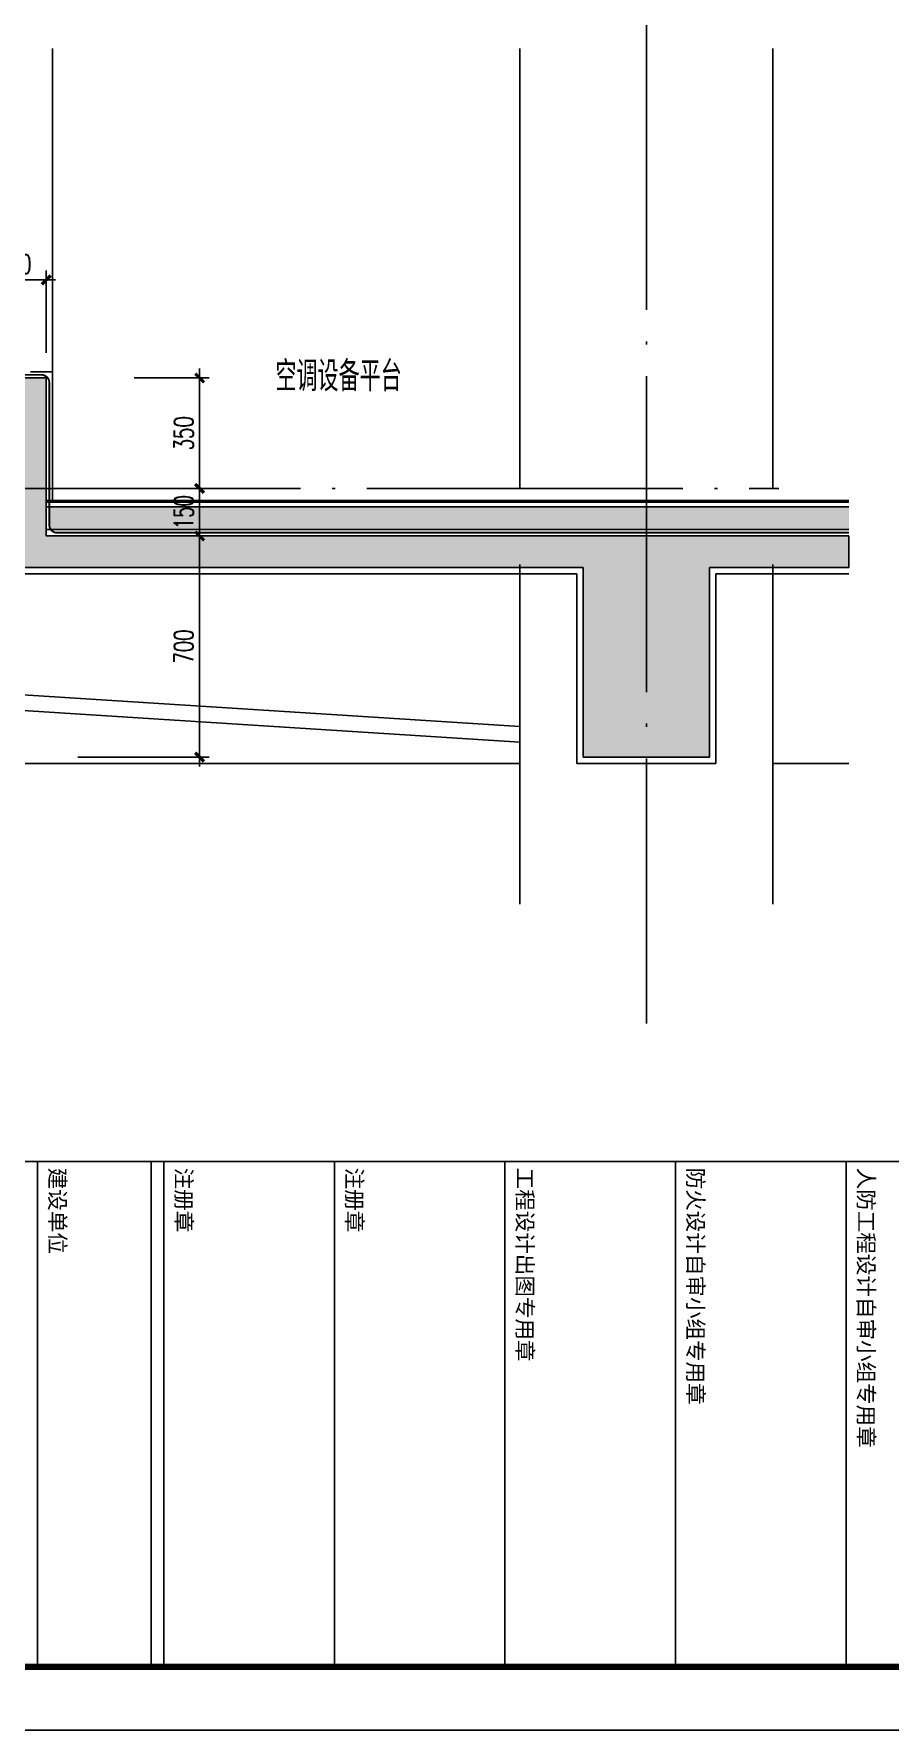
# Model space of a CAD drawing. Extents: x 1980812 to 2578970, y -669191 to 284498.
# Drawn here: x 2375185 to 2377895, y -408322 to -402952 of the extents above; entities that cross this region are included whole.
import ezdxf

# ---------------------------------------------------------------- set-up
doc = ezdxf.new("R2010")
doc.units = 0
doc.header["$LTSCALE"] = 1000
doc.header["$MEASUREMENT"] = 0
doc.linetypes.add('DASH', pattern=[0.35, 0.25, -0.1])
doc.linetypes.add('DOTE', pattern=[2.42, 2, -0.2, 0.02, -0.2])
for name, color, linetype in [('A-SECT-MBND-FINE', 252, 'Continuous'), ('dote', 1, 'DOTE'), ('TK', 1, 'Continuous'), ('WALL', 4, 'Continuous'), ('公共文字', 7, 'Continuous'), ('可见看线', 63, 'Continuous'), ('柱墙填充', 181, 'Continuous'), ('详细标注', 231, 'Continuous'), ('防水卷材', 6, 'DASH'), ('面层', 31, 'Continuous')]:
    doc.layers.add(name, color=color, linetype=linetype)
doc.styles.add('DIM_FONT', font='SIMPLEX', dxfattribs={"width": 0.7, "bigfont": 'GBCBIG'})
doc.styles.add('HZTXTW', font='txtw.shx', dxfattribs={"width": 0.6, "bigfont": 'hztxtw.shx'})
doc.styles.add('SONGTI', font='NSimSun.ttf', dxfattribs={"width": 1.1})
doc.dimstyles.new('DIMN20', dxfattribs={"dimscale": 0.2, "dimtxt": 300, "dimasz": 1, "dimexe": 150, "dimexo": 0, "dimgap": 100, "dimtad": 1, "dimdec": 0, "dimzin": 0, "dimdsep": 46, "dimtxsty": 'DIM_FONT', "dimblk1": '_DIMX', "dimblk2": '_DIMX', "dimsah": 1, "dimcen": 0.09, "dimclrd": 256, "dimclre": 256, "dimclrt": 7, "dimadec": 0, "dimazin": 0, "dimtfac": 1, "dimtdec": 0, "dimtix": 1, "dimtmove": 2, "dimatfit": 3, "dimldrblk": '_DIMX', "dimfxl": 150, "dimtolj": 1, "dimtzin": 0, "dimarcsym": 0})

# ---------------------------------------------------------------- blocks, each defined once
blk = doc.blocks.new('_DIMX')
blk.add_line((-150, 0), (150, 0))
at = {"const_width": 50}
blk.add_lwpolyline([(-70, -70), (70, 70)], dxfattribs=at)
blk = doc.blocks.new('*D2480')
at = {"layer": 'Defpoints', "color": 0, "transparency": 16777216}
for p in [(2375323.3, -404541.5), (2375323.3, -405241.5, 0), (2375709.1, -405241.5)]:
    blk.add_point(p, dxfattribs=at)
at = {"layer": '详细标注', "lineweight": -2, "transparency": 16777216}
for p, q in [((2375323.3, -404541.5), (2375739.1, -404541.5)), ((2375709.1, -404541.7), (2375709.1, -405241.3)), ((2375323.3, -405241.5), (2375739.1, -405241.5))]:
    blk.add_line(p, q, dxfattribs=at)
at = {"layer": '详细标注', "lineweight": -2, "transparency": 16777216, "xscale": 0.2, "yscale": 0.2, "zscale": 0.2}
for p, rotation in [((2375709.1, -404541.5), 90), ((2375709.1, -405241.5), 270)]:
    blk.add_blockref('_DIMX', p, dxfattribs=dict(at, rotation=rotation))
at = {"layer": '详细标注', "color": 7, "transparency": 16777216, "insert": (2375659.1, -404891.5), "char_height": 60, "attachment_point": 5, "rotation": 90, "style": 'DIM_FONT'}
blk.add_mtext('\\A1;700', dxfattribs=at)
blk = doc.blocks.new('*D2484')
at = {"layer": 'Defpoints', "color": 0, "transparency": 16777216}
for p in [(2375223.4, -403731.2), (2375023.4, -403961.5), (2375223.4, -403961.5, 0)]:
    blk.add_point(p, dxfattribs=at)
at = {"layer": '详细标注', "lineweight": -2, "transparency": 16777216}
for p, q in [((2375023.4, -403961.5), (2375023.4, -403701.2)), ((2375023.6, -403731.2), (2375223.2, -403731.2)), ((2375223.4, -403961.5), (2375223.4, -403701.2))]:
    blk.add_line(p, q, dxfattribs=at)
at = {"layer": '详细标注', "lineweight": -2, "transparency": 16777216, "xscale": 0.2, "yscale": 0.2, "zscale": 0.2, "rotation": 180}
blk.add_blockref('_DIMX', (2375023.4, -403731.2), dxfattribs=at)
at = {"layer": '详细标注', "lineweight": -2, "transparency": 16777216, "xscale": 0.2, "yscale": 0.2, "zscale": 0.2}
blk.add_blockref('_DIMX', (2375223.4, -403731.2), dxfattribs=at)
at = {"layer": '详细标注', "color": 7, "transparency": 16777216, "insert": (2375123.4, -403681.2), "char_height": 60, "attachment_point": 5, "style": 'DIM_FONT'}
blk.add_mtext('\\A1;200', dxfattribs=at)
blk = doc.blocks.new('*D2485')
at = {"layer": 'Defpoints', "color": 0, "transparency": 16777216}
for p in [(2375501.6, -404041.5, 0), (2375501.6, -404391.5, 0), (2375709.1, -404391.5)]:
    blk.add_point(p, dxfattribs=at)
at = {"layer": '详细标注', "lineweight": -2, "transparency": 16777216}
for p, q in [((2375501.6, -404041.5), (2375739.1, -404041.5)), ((2375709.1, -404041.7), (2375709.1, -404391.3)), ((2375501.6, -404391.5), (2375739.1, -404391.5))]:
    blk.add_line(p, q, dxfattribs=at)
at = {"layer": '详细标注', "lineweight": -2, "transparency": 16777216, "xscale": 0.2, "yscale": 0.2, "zscale": 0.2}
for p, rotation in [((2375709.1, -404041.5), 90), ((2375709.1, -404391.5), 270)]:
    blk.add_blockref('_DIMX', p, dxfattribs=dict(at, rotation=rotation))
at = {"layer": '详细标注', "color": 7, "transparency": 16777216, "insert": (2375659.1, -404216.5), "char_height": 60, "attachment_point": 5, "rotation": 90, "style": 'DIM_FONT'}
blk.add_mtext('\\A1;350', dxfattribs=at)
blk = doc.blocks.new('*D2486')
at = {"layer": 'Defpoints', "color": 0, "transparency": 16777216}
for p in [(2375709.1, -404391.1), (2375709.1, -404541.5), (2375709.1, -404541.5)]:
    blk.add_point(p, dxfattribs=at)
at = {"layer": '详细标注', "lineweight": -2, "transparency": 16777216}
for p, q in [((2375709.1, -404391.1), (2375679.1, -404391.1)), ((2375709.1, -404391.3), (2375709.1, -404541.3)), ((2375709.1, -404541.5), (2375679.1, -404541.5))]:
    blk.add_line(p, q, dxfattribs=at)
at = {"layer": '详细标注', "lineweight": -2, "transparency": 16777216, "xscale": 0.2, "yscale": 0.2, "zscale": 0.2}
for p, rotation in [((2375709.1, -404391.1), 90), ((2375709.1, -404541.5), 270)]:
    blk.add_blockref('_DIMX', p, dxfattribs=dict(at, rotation=rotation))
at = {"layer": '详细标注', "color": 7, "transparency": 16777216, "insert": (2375659.1, -404466.3), "char_height": 60, "attachment_point": 5, "rotation": 90, "style": 'DIM_FONT'}
blk.add_mtext('\\A1;150', dxfattribs=at)
blk = doc.blocks.new('A$C1472361E')
at = {"layer": '公共文字', "style": 'HZTXTW', "width": 0.7}
blk.add_text('空调设备平台', height=95.26, rotation=360, dxfattribs=at).set_placement((-206.9, 63.3, 0))

msp = doc.modelspace()

# ---------------------------------------------------------------- hatches: boundary and pattern name
at = {"layer": '柱墙填充'}
h = msp.add_hatch(dxfattribs=at)
h.set_pattern_fill('钢筋混凝土', color=256, scale=20)
h.set_pattern_definition([(45, (2370911.64, -516896.19), (-35.35534, 35.35534), []), (50, (2370911.64, -516896.19), (143.45204, -12.55043), [15, -165]), (355, (2370911.64, -516896.19), (-27.75027, 150.43843), [12, -132]), (100.4514, (2370923.6, -516897.24), (115.70188, 137.8879), [12.74804, -140.22842]), (46.1842, (2370911.64, -516856.2), (213.4482, -33.1038), [22.5, -247.5]), (96.6356, (2370929.43, -516858.95), (186.93254, 194.82357), [19.12206, -210.3426]), (351.1842, (2370911.64, -516856.2), (186.9324, 194.8237), [18, -198]), (21, (2370931.64, -516866.19), (119.38141, -80.52378), [15, -165]), (326, (2370931.64, -516866.19), (48.66307, 145.03), [12, -132]), (71.4514, (2370941.59, -516872.9), (168.04453, 64.5061), [12.74804, -140.22842]), (37.5, (2370911.64, -516896.19), (2.43197, 66.57877), [0, -130.4, 0, -134, 0, -132.5]), (7.5, (2370911.64, -516896.19), (52.613907, 78.882342), [0, -76.4, 0, -127.4, 0, -50.5]), (327.5, (2370867.04, -516896.19), (106.764487, -4.510974), [0, -50, 0, -156, 0, -207]), (317.5, (2370847.04, -516896.19), (116.637234, 20.021), [0, -65, 0, -103.6, 0, -147])])
h.paths.add_polyline_path([(2373753.4, -404041.5), (2373853.4, -404041.5), (2373853.4, -404741.5), (2374353.4, -404741.5), (2374353.4, -403891.5), (2374473.4, -403891.5), (2374473.4, -404541.5), (2375023.4, -404541.5), (2375023.4, -404041.5), (2375223.4, -404041.5), (2375223.4, -404541.5), (2377764.5, -404541.5), (2377764.5, -404641.5), (2377323.4, -404641.5), (2377323.4, -405241.5), (2376923.4, -405241.5), (2376923.4, -404641.5), (2374603.4, -404641.5), (2374603.4, -405241.5), (2374353.4, -405241.5), (2374353.4, -404841.5), (2373903.4, -404841.5), (2373903.4, -405241.5), (2373753.4, -405241.5)])
h = msp.add_hatch(dxfattribs=at)
h.set_pattern_fill('混凝土', color=256, scale=10)
h.set_pattern_definition([(50, (2370911.64, -516896.19), (71.726018, -6.275213), [7.5, -82.5]), (355, (2370911.64, -516896.19), (-13.875133, 75.219213), [6, -66]), (100.4514, (2370917.62, -516896.715), (57.85094, 68.943954), [6.37402, -70.11421]), (46.1842, (2370911.64, -516876.19), (106.724105, -16.5519), [11.25, -123.75]), (96.6356, (2370920.54, -516877.57), (93.46627, 97.41179), [9.56103, -105.1713]), (351.1842, (2370911.64, -516876.19), (93.46619, 97.41186), [9, -99]), (21, (2370921.64, -516881.19), (59.690705, -40.26189), [7.5, -82.5]), (326, (2370921.64, -516881.19), (24.331533, 72.515005), [6, -66]), (71.4514, (2370926.616, -516884.55), (84.022263, 32.25305), [6.37402, -70.11421]), (37.5, (2370911.642, -516896.192), (1.2159855, 33.2893854), [0, -65.2, 0, -67, 0, -66.25]), (7.5, (2370911.64, -516896.192), (26.306954, 39.441171), [0, -38.2, 0, -63.7, 0, -25.25]), (327.5, (2370889.342, -516896.192), (53.3822436, -2.255487), [0, -25, 0, -78, 0, -103.5]), (317.5, (2370879.34, -516896.19), (58.318617, 10.010498), [0, -32.5, 0, -51.8, 0, -73.5])])
h.paths.add_polyline_path([(2374343.4, -404391.5), (2374333.4, -404391.5), (2374333.4, -404608.7), (2374128.4, -404608.7), (2374128.4, -404721.4), (2374318.4, -404721.4, 0.414214), (2374343.4, -404696.4)])
h.paths.add_polyline_path([(2374078.4, -404608.7), (2373873.4, -404608.7), (2373873.4, -404391.5), (2373863.4, -404391.5), (2373863.4, -404696.4, 0.414214), (2373888.4, -404721.4), (2374078.4, -404721.4)])
h.paths.add_polyline_path([(2375013.4, -404391.5), (2375003.4, -404391.5), (2375003.4, -404401.5), (2374493.4, -404401.5), (2374493.4, -404391.5), (2374483.4, -404391.5), (2374483.4, -404506.5, 0.414214), (2374508.4, -404531.5), (2374988.4, -404531.5, 0.414214), (2375013.4, -404506.5)])
h.paths.add_polyline_path([(2377123.4, -404449.2), (2375233.4, -404449.2), (2375233.4, -404506.5, 0.162279), (2375238.4, -404521.5), (2377123.4, -404521.5)])
h.paths.add_polyline_path([(2377764.5, -404449.2), (2377123.4, -404449.2), (2377123.4, -404521.5), (2377764.5, -404521.5)])

# ---------------------------------------------------------------- linework, layer by layer
at = {"layer": 'A-SECT-MBND-FINE'}
for p, q in [((2377523.4, -405707), (2377523.4, -404631.5)), ((2376923.4, -405241.5, 0), (2377323.4, -405241.5, 0))]:
    msp.add_line(p, q, dxfattribs=at)
at = {"layer": 'dote', "linetype": 'DOTE', "ltscale": 0.5}
for p, q in [((2377123.4, -400405.8, 0), (2377123.4, -406085)), ((2372608.8, -404391.5), (2377543, -404391.5, 0))]:
    msp.add_line(p, q, dxfattribs=at)
at = {"layer": 'TK'}
for p, q in [((2372475.9, -406522), (2383955.9, -406522)), ((2372475.9, -406522), (2383955.9, -406522)), ((2375195.9, -406522), (2375195.9, -408122)), ((2375555.9, -406522), (2375555.9, -408122)), ((2375555.9, -406522), (2375555.9, -408122)), ((2375555.9, -406522), (2375555.9, -408122)), ((2375555.9, -406522), (2375555.9, -408122)), ((2375555.9, -406522), (2375555.9, -408122)), ((2375595.9, -406522), (2375595.9, -408122)), ((2376135.9, -406522), (2376135.9, -408122)), ((2376675.9, -406522), (2376675.9, -408122)), ((2377215.9, -406522), (2377215.9, -408122)), ((2377755.9, -406522), (2377755.9, -408122)), ((2372475.9, -408122), (2383955.9, -408122))]:
    msp.add_line(p, q, dxfattribs=at)
msp.add_lwpolyline([(2384155.9, -391502), (2384155.9, -408322), (2372275.9, -408322), (2372275.9, -391502)], close=True, dxfattribs=at)
at = {"layer": 'TK', "const_width": 20}
msp.add_lwpolyline([(2372475.9, -408122), (2383955.9, -408122), (2383955.9, -392002), (2372475.9, -392002)], close=True, dxfattribs=at)
at = {"layer": 'WALL'}
for p, q in [((2375023.4, -404041.5), (2375223.4, -404041.5)), ((2375223.4, -404041.5), (2375023.4, -404041.5)), ((2375023.4, -404041.5), (2375223.4, -404041.5)), ((2375223.4, -404041.5, 0), (2375223.4, -404541.5, 0)), ((2375223.4, -404541.5), (2375223.4, -404041.5)), ((2375223.4, -404041.5), (2375223.4, -404541.5)), ((2375223.4, -404541.5, 0), (2377764.5, -404541.5, 0)), ((2377764.5, -404541.5), (2375223.4, -404541.5)), ((2375223.4, -404541.5), (2377764.5, -404541.5)), ((2377764.5, -404541.5), (2377764.5, -404641.5)), ((2374603.4, -404641.5), (2376923.4, -404641.5)), ((2376923.4, -404641.5), (2374603.4, -404641.5)), ((2375223.4, -404641.5, 0), (2376923.4, -404641.5)), ((2376923.4, -404641.5), (2376923.4, -405241.5)), ((2376923.4, -405241.5), (2376923.4, -404641.5)), ((2377323.4, -404641.5), (2377764.5, -404641.5)), ((2377323.4, -405241.5), (2377323.4, -404641.5)), ((2377323.4, -404641.5), (2377764.5, -404641.5)), ((2377764.5, -404641.5), (2377323.4, -404641.5)), ((2377323.4, -404641.5), (2377323.4, -405241.5)), ((2376923.4, -405241.5), (2377323.4, -405241.5)), ((2377323.4, -405241.5), (2376923.4, -405241.5))]:
    msp.add_line(p, q, dxfattribs=at)
msp.add_lwpolyline([(2376923.4, -404641.5), (2376923.4, -405241.5), (2377323.4, -405241.5), (2377323.4, -404641.5)], dxfattribs=at)
at = {"layer": '可见看线'}
for p, q in [((2376723.4, -404391.5), (2376723.4, -402998.6)), ((2377523.4, -404391.5), (2377523.4, -402998.6)), ((2376723.4, -405707), (2376723.4, -404631.5)), ((2373933.4, -405261.5, 0), (2376723.4, -405261.5, 0)), ((2377523.4, -405261.5, 0), (2377764.5, -405261.5, 0))]:
    msp.add_line(p, q, dxfattribs=at)
at = {"layer": '防水卷材', "ltscale": 0.3, "const_width": 6, "elevation": 0}
msp.add_lwpolyline([(2377764.5, -404531.5), (2375258.4, -404531.5, -0.414214), (2375233.4, -404506.5), (2375233.4, -404056.5, 0.414214), (2375208.4, -404031.5), (2375043.4, -404031.9)], format="xyb", dxfattribs=at)
at = {"layer": '面层'}
for p, q in [((2375243.4, -404429.2, 0), (2375243.4, -402998.6, 0)), ((2375223.4, -404429.2, 0), (2377764.5, -404429.2, 0)), ((2375223.4, -404434.2, 0), (2377764.5, -404434.2, 0)), ((2375223.4, -404449.2, 0), (2377764.5, -404449.2, 0)), ((2375223.4, -404521.5, 0), (2377764.5, -404521.5, 0)), ((2374623.4, -404661.5), (2376903.4, -404661.5)), ((2376903.4, -404661.5), (2376903.4, -405261.5)), ((2377343.4, -405261.5), (2377343.4, -404661.5)), ((2377343.4, -404661.5), (2377764.5, -404661.5)), ((2374175.1, -404982), (2376723.4, -405144.4)), ((2374171.9, -405031.9, 0), (2376723.4, -405194.5, 0)), ((2376903.4, -405261.5), (2377343.4, -405261.5))]:
    msp.add_line(p, q, dxfattribs=at)
msp.add_lwpolyline([(2375243.4, -404021.5), (2375173.4, -404021.5)], dxfattribs=at)

# ---------------------------------------------------------------- block references
at = {"layer": '详细标注'}
msp.add_blockref('A$C1472361E', (2376156, -404146.7), dxfattribs=at)

# ---------------------------------------------------------------- texts
at = {"layer": 'TK', "style": 'SONGTI'}
for s, p in [('建设单位', (2375234.2, -406541.5)), ('注册章', (2375634.2, -406541.5)), ('注册章', (2376174.2, -406541.5)), ('工程设计出图专用章', (2376714.2, -406541.5)), ('人防工程设计自审小组专用章', (2377794.2, -406541.5)), ('防火设计自审小组专用章', (2377254.2, -406541.5))]:
    msp.add_text(s, height=50, rotation=270, dxfattribs=at).set_placement(p)

# ---------------------------------------------------------------- dimensions: what is measured, and where the dimension line sits
at = {"layer": '详细标注'}
dim = msp.add_linear_dim(base=(2375223.4, -403731.2), p1=(2375023.4, -403961.5), p2=(2375223.4, -403961.5, 0), dimstyle='DIMN20', dxfattribs=at)
dim.commit()
dim.dimension.update_dxf_attribs({"geometry": '*D2484', "text_midpoint": (2375123.4, -403681.2)})
for base, p1, p2, picture, middle in [((2375709.1, -404391.5), (2375501.6, -404041.5, 0), (2375501.6, -404391.5, 0), '*D2485', (2375659.1, -404216.5)), ((2375709.1, -404541.5), (2375709.1, -404391.1), (2375709.1, -404541.5), '*D2486', (2375659.1, -404466.3)), ((2375709.1, -405241.5), (2375323.3, -404541.5), (2375323.3, -405241.5, 0), '*D2480', (2375659.1, -404891.5))]:
    dim = msp.add_linear_dim(base=base, p1=p1, p2=p2, angle=90, dimstyle='DIMN20', dxfattribs=at)
    dim.commit()
    dim.dimension.update_dxf_attribs({"geometry": picture, "text_midpoint": middle})

doc.saveas('drawing.dxf')
